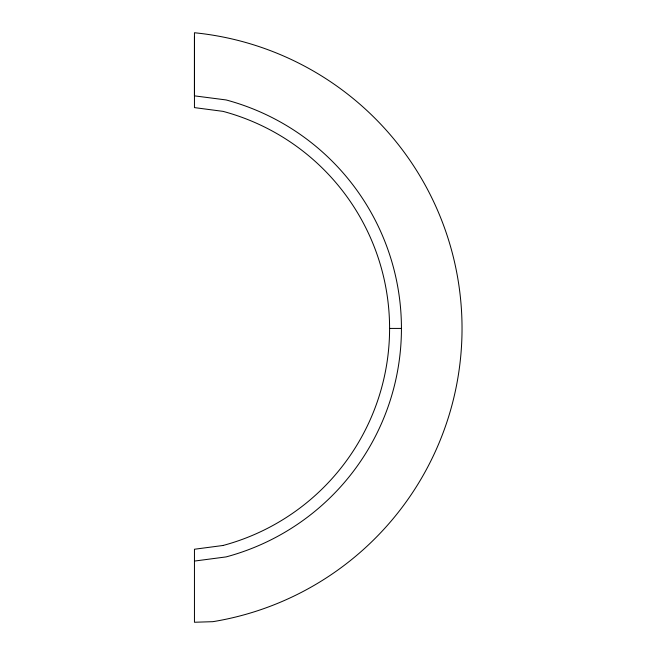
<?xml version="1.0" encoding="UTF-8"?>
<svg xmlns="http://www.w3.org/2000/svg" width="655" height="655" viewBox="0 0 655 655"><rect width="100%" height="100%" fill="white"/><g stroke="black" fill="none" stroke-linecap="round" stroke-linejoin="round"><path stroke-width="0.98" d="M194.453 36.639L194.437 95.851L226.106 99.945A236.537 236.537 0 0 1 226.106 556.906L194.453 561.073M389.602 328.425L401.425 328.425M223.044 545.476L194.453 549.242L194.453 622.25L212.85 621.677A297.149 297.149 0 0 0 194.453 32.75L194.453 107.608L223.044 111.366A224.714 224.714 0 0 1 223.044 545.476"/></g></svg>
